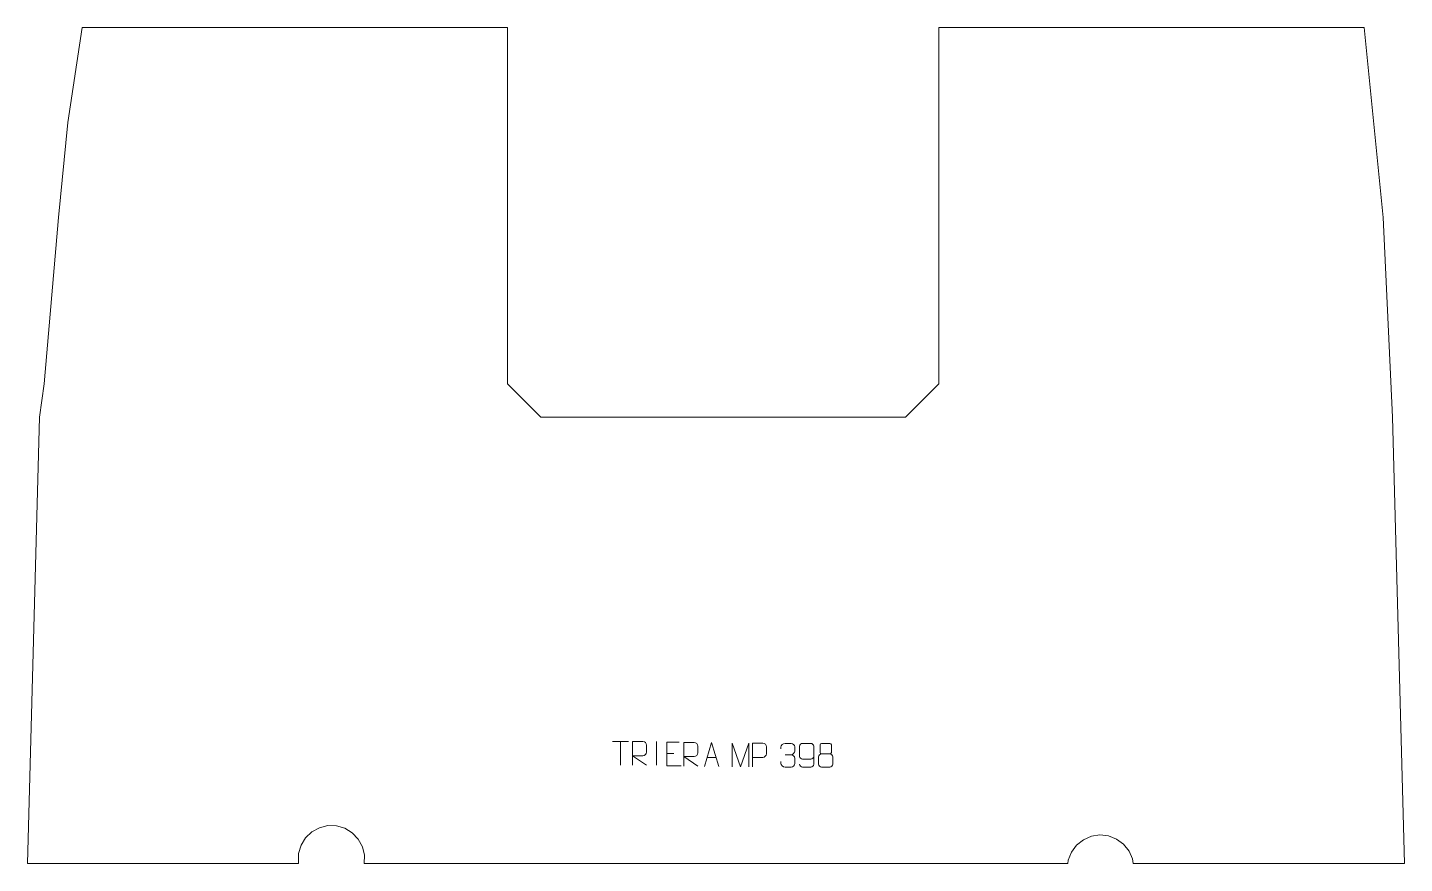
# Model space of a CAD drawing. Header units: millimetres. Extents: x -742 to 708, y 92 to 972.
import ezdxf

# ---------------------------------------------------------------- set-up
doc = ezdxf.new("R2010")
doc.units = ezdxf.units.MM
doc.header["$MEASUREMENT"] = 0
doc.layers.add('layer 1', color=7, linetype='Continuous')

msp = doc.modelspace()

# ---------------------------------------------------------------- linework, layer by layer
at = {"layer": 'layer 1', "color": 242, "lineweight": 9}
msp.add_open_spline([(-448.9473, 119.0936), (-448.9473, 119.0936), (-453.698, 111.2896), (-453.698, 111.2896), (-453.698, 111.2896), (-453.698, 111.2896), (-456.2675, 102.521), (-456.2675, 102.521), (-456.2675, 102.521), (-456.2675, 102.521), (-456.4802, 93.3865), (-456.4802, 93.3865), (-456.4802, 93.3865), (-456.4802, 93.3865), (-456.1783, 92.1475), (-456.1783, 92.1475), (-456.1783, 92.1475), (-456.1783, 92.1475), (-741.6826, 92.1475), (-741.6826, 92.1475), (-741.6826, 92.1475), (-741.6826, 92.1475), (-729.182, 562.1466), (-729.182, 562.1466), (-729.182, 562.1466), (-729.182, 562.1466), (-724.1822, 597.1466), (-724.1822, 597.1466), (-724.1822, 597.1466), (-724.1822, 597.1466), (-709.1821, 772.1465), (-709.1821, 772.1465), (-709.1821, 772.1465), (-709.1821, 772.1465), (-699.1825, 872.1466), (-699.1825, 872.1466), (-699.1825, 872.1466), (-699.1825, 872.1466), (-684.1822, 972.1468), (-684.1822, 972.1468), (-684.1822, 972.1468), (-684.1822, 972.1468), (-236.1827, 972.1468), (-236.1827, 972.1468), (-236.1827, 972.1468), (-236.1827, 972.1468), (-236.1827, 597.1466), (-236.1827, 597.1466), (-236.1827, 597.1466), (-236.1827, 597.1466), (-201.1827, 562.1466), (-201.1827, 562.1466), (-201.1827, 562.1466), (-201.1827, 562.1466), (182.817, 562.1466), (182.817, 562.1466), (182.817, 562.1466), (182.817, 562.1466), (217.817, 597.1466), (217.817, 597.1466), (217.817, 597.1466), (217.817, 597.1466), (217.817, 972.1468), (217.817, 972.1468), (217.817, 972.1468), (217.817, 972.1468), (665.8168, 972.1468), (665.8168, 972.1468), (665.8168, 972.1468), (665.8168, 972.1468), (685.8167, 772.1465), (685.8167, 772.1465), (685.8167, 772.1465), (685.8167, 772.1465), (695.8169, 562.1466), (695.8169, 562.1466), (695.8169, 562.1466), (695.8169, 562.1466), (708.3168, 92.1475), (708.3168, 92.1475), (708.3168, 92.1475), (708.3168, 92.1475), (422.656, 92.1475), (422.656, 92.1475), (422.656, 92.1475), (422.656, 92.1475), (421.9385, 96.8742), (421.9385, 96.8742), (421.9385, 96.8742), (421.9385, 96.8742), (418.275, 105.244), (418.275, 105.244), (418.275, 105.244), (418.275, 105.244), (412.5706, 112.3815), (412.5706, 112.3815), (412.5706, 112.3815), (412.5706, 112.3815), (405.2127, 117.7989), (405.2127, 117.7989), (405.2127, 117.7989), (405.2127, 117.7989), (396.7038, 121.1273), (396.7038, 121.1273), (396.7038, 121.1273), (396.7038, 121.1273), (387.6239, 122.1403), (387.6239, 122.1403), (387.6239, 122.1403), (387.6239, 122.1403), (378.5908, 120.7683), (378.5908, 120.7683), (378.5908, 120.7683), (378.5908, 120.7683), (370.2202, 117.1056), (370.2202, 117.1056), (370.2202, 117.1056), (370.2202, 117.1056), (363.0832, 111.4003), (363.0832, 111.4003), (363.0832, 111.4003), (363.0832, 111.4003), (357.6653, 104.0433), (357.6653, 104.0433), (357.6653, 104.0433), (357.6653, 104.0433), (354.3368, 95.5338), (354.3368, 95.5338), (354.3368, 95.5338), (354.3368, 95.5338), (353.9588, 92.1475), (353.9588, 92.1475), (353.9588, 92.1475), (353.9588, 92.1475), (-387.0891, 92.1475), (-387.0891, 92.1475), (-387.0891, 92.1475), (-387.0891, 92.1475), (-386.8849, 100.9074), (-386.8849, 100.9074), (-386.8849, 100.9074), (-386.8849, 100.9074), (-389.0442, 109.7854), (-389.0442, 109.7854), (-389.0442, 109.7854), (-389.0442, 109.7854), (-393.4273, 117.8023), (-393.4273, 117.8023), (-393.4273, 117.8023), (-393.4273, 117.8023), (-399.7358, 124.4109), (-399.7358, 124.4109), (-399.7358, 124.4109), (-399.7358, 124.4109), (-407.54, 129.1623), (-407.54, 129.1623), (-407.54, 129.1623), (-407.54, 129.1623), (-416.3087, 131.7318), (-416.3087, 131.7318), (-416.3087, 131.7318), (-416.3087, 131.7318), (-425.443, 131.9445), (-425.443, 131.9445), (-425.443, 131.9445), (-425.443, 131.9445), (-434.321, 129.7853), (-434.321, 129.7853), (-434.321, 129.7853), (-434.321, 129.7853), (-442.338, 125.4024), (-442.338, 125.4024), (-442.338, 125.4024), (-442.338, 125.4024), (-448.9473, 119.0936), (-448.9473, 119.0936)], degree=3, knots=[0, 0, 0, 0, 0.022222222, 0.022222222, 0.022222222, 0.022222222, 0.044444444, 0.044444444, 0.044444444, 0.044444444, 0.066666667, 0.066666667, 0.066666667, 0.066666667, 0.088888889, 0.088888889, 0.088888889, 0.088888889, 0.111111111, 0.111111111, 0.111111111, 0.111111111, 0.133333333, 0.133333333, 0.133333333, 0.133333333, 0.155555556, 0.155555556, 0.155555556, 0.155555556, 0.177777778, 0.177777778, 0.177777778, 0.177777778, 0.2, 0.2, 0.2, 0.2, 0.222222222, 0.222222222, 0.222222222, 0.222222222, 0.244444444, 0.244444444, 0.244444444, 0.244444444, 0.266666667, 0.266666667, 0.266666667, 0.266666667, 0.288888889, 0.288888889, 0.288888889, 0.288888889, 0.311111111, 0.311111111, 0.311111111, 0.311111111, 0.333333333, 0.333333333, 0.333333333, 0.333333333, 0.355555556, 0.355555556, 0.355555556, 0.355555556, 0.377777778, 0.377777778, 0.377777778, 0.377777778, 0.4, 0.4, 0.4, 0.4, 0.422222222, 0.422222222, 0.422222222, 0.422222222, 0.444444444, 0.444444444, 0.444444444, 0.444444444, 0.466666667, 0.466666667, 0.466666667, 0.466666667, 0.488888889, 0.488888889, 0.488888889, 0.488888889, 0.511111111, 0.511111111, 0.511111111, 0.511111111, 0.533333333, 0.533333333, 0.533333333, 0.533333333, 0.555555556, 0.555555556, 0.555555556, 0.555555556, 0.577777778, 0.577777778, 0.577777778, 0.577777778, 0.6, 0.6, 0.6, 0.6, 0.622222222, 0.622222222, 0.622222222, 0.622222222, 0.644444444, 0.644444444, 0.644444444, 0.644444444, 0.666666667, 0.666666667, 0.666666667, 0.666666667, 0.688888889, 0.688888889, 0.688888889, 0.688888889, 0.711111111, 0.711111111, 0.711111111, 0.711111111, 0.733333333, 0.733333333, 0.733333333, 0.733333333, 0.755555556, 0.755555556, 0.755555556, 0.755555556, 0.777777778, 0.777777778, 0.777777778, 0.777777778, 0.8, 0.8, 0.8, 0.8, 0.822222222, 0.822222222, 0.822222222, 0.822222222, 0.844444444, 0.844444444, 0.844444444, 0.844444444, 0.866666667, 0.866666667, 0.866666667, 0.866666667, 0.888888889, 0.888888889, 0.888888889, 0.888888889, 0.911111111, 0.911111111, 0.911111111, 0.911111111, 0.933333333, 0.933333333, 0.933333333, 0.933333333, 0.955555556, 0.955555556, 0.955555556, 0.955555556, 1, 1, 1, 1], dxfattribs=at)
at = {"layer": 'layer 1', "color": 250, "lineweight": 9}
for points in [[(-125.673, 220.4539), (-125.673, 220.4539), (-108.6858, 220.4539), (-108.6858, 220.4539)], [(-117.1792, 195.5239), (-117.1792, 195.5239), (-117.1792, 220.4774), (-117.1792, 220.4774)], [(-79.1794, 220.4877), (-79.1794, 220.4877), (-79.1794, 195.5136), (-79.1794, 195.5136)], [(-68.3475, 208.0006), (-68.3475, 208.0006), (-61.1794, 208.0006), (-61.1794, 208.0006)], [(-26.0559, 203.6204), (-26.0559, 203.6204), (-16.5602, 203.6204), (-16.5602, 203.6204)], [(56.1555, 206.6131), (56.1555, 206.6131), (62.3519, 206.6131), (62.3519, 206.6131)]]:
    msp.add_open_spline(points, degree=3, dxfattribs=at)
for points, knots in [([(-104.5115, 195.5239), (-104.5115, 195.5239), (-104.5115, 220.4774), (-104.5115, 220.4774), (-104.5115, 220.4774), (-100.9167, 220.4774), (-97.3212, 220.4774), (-93.726, 220.4774), (-93.726, 220.4774), (-91.4007, 220.4397), (-89.8434, 218.9497), (-89.8475, 216.5833), (-89.8475, 216.5833), (-89.8479, 214.5478), (-89.8479, 211.4884), (-89.8475, 209.4524), (-89.8475, 209.4524), (-89.854, 207.5769), (-91.6663, 205.6351), (-93.6758, 205.616), (-93.6758, 205.616), (-93.6758, 205.616), (-104.5115, 205.616), (-104.5115, 205.616), (-104.5115, 205.616), (-104.5115, 205.616), (-89.8568, 195.5239), (-89.8568, 195.5239)], [0, 0, 0, 0, 0.125, 0.125, 0.125, 0.125, 0.25, 0.25, 0.25, 0.25, 0.375, 0.375, 0.375, 0.375, 0.5, 0.5, 0.5, 0.5, 0.625, 0.625, 0.625, 0.625, 0.75, 0.75, 0.75, 0.75, 1, 1, 1, 1]), ([(-55.4736, 219.8803), (-55.4736, 219.8803), (-68.3475, 219.8803), (-68.3475, 219.8803), (-68.3475, 219.8803), (-68.3475, 219.8803), (-68.3475, 194.9267), (-68.3475, 194.9267), (-68.3475, 194.9267), (-68.3475, 194.9267), (-53.4817, 194.9267), (-53.4817, 194.9267)], [0, 0, 0, 0, 0.25, 0.25, 0.25, 0.25, 0.5, 0.5, 0.5, 0.5, 1, 1, 1, 1]), ([(-50.5114, 194.5239), (-50.5114, 194.5239), (-50.5114, 219.4774), (-50.5114, 219.4774), (-50.5114, 219.4774), (-46.9166, 219.4774), (-43.3211, 219.4774), (-39.7259, 219.4774), (-39.7259, 219.4774), (-37.4006, 219.4397), (-35.8433, 217.9497), (-35.8474, 215.5833), (-35.8474, 215.5833), (-35.8478, 213.5478), (-35.8478, 210.4884), (-35.8474, 208.4524), (-35.8474, 208.4524), (-35.8539, 206.5769), (-37.6662, 204.6351), (-39.6757, 204.616), (-39.6757, 204.616), (-39.6757, 204.616), (-50.5114, 204.616), (-50.5114, 204.616), (-50.5114, 204.616), (-50.5114, 204.616), (-35.8567, 194.5239), (-35.8567, 194.5239)], [0, 0, 0, 0, 0.125, 0.125, 0.125, 0.125, 0.25, 0.25, 0.25, 0.25, 0.375, 0.375, 0.375, 0.375, 0.5, 0.5, 0.5, 0.5, 0.625, 0.625, 0.625, 0.625, 0.75, 0.75, 0.75, 0.75, 1, 1, 1, 1]), ([(-28.7785, 194.371), (-28.7785, 194.371), (-21.4075, 219.3245), (-21.4075, 219.3245), (-21.4075, 219.3245), (-21.4075, 219.3245), (-13.8376, 194.371), (-13.8376, 194.371)], [0, 0, 0, 0, 0.333333333, 0.333333333, 0.333333333, 0.333333333, 1, 1, 1, 1]), ([(0.2505, 193.7014), (0.2505, 193.7014), (0.2505, 218.6593), (0.2505, 218.6593), (0.2505, 218.6593), (0.2505, 218.6593), (9.1756, 193.7014), (9.1756, 193.7014), (9.1756, 193.7014), (9.1756, 193.7014), (17.9355, 218.6588), (17.9355, 218.6588), (17.9355, 218.6588), (17.9355, 218.6588), (17.9355, 193.7014), (17.9355, 193.7014)], [0, 0, 0, 0, 0.2, 0.2, 0.2, 0.2, 0.4, 0.4, 0.4, 0.4, 0.6, 0.6, 0.6, 0.6, 1, 1, 1, 1]), ([(21.7609, 193.7035), (21.7609, 193.7035), (21.7609, 218.6571), (21.7609, 218.6571), (21.7609, 218.6571), (25.3559, 218.6571), (28.9512, 218.6571), (32.5466, 218.6571), (32.5466, 218.6571), (34.8718, 218.6192), (36.4292, 217.1291), (36.425, 214.763), (36.425, 214.763), (36.4246, 212.7273), (36.4246, 209.668), (36.425, 207.632), (36.425, 207.632), (36.4185, 205.7566), (34.6063, 203.8147), (32.5967, 203.7956), (32.5967, 203.7956), (32.5967, 203.7956), (21.7609, 203.7956), (21.7609, 203.7956)], [0, 0, 0, 0, 0.142857143, 0.142857143, 0.142857143, 0.142857143, 0.285714286, 0.285714286, 0.285714286, 0.285714286, 0.428571429, 0.428571429, 0.428571429, 0.428571429, 0.571428571, 0.571428571, 0.571428571, 0.571428571, 0.714285714, 0.714285714, 0.714285714, 0.714285714, 1, 1, 1, 1]), ([(51.4458, 212.8583), (51.4458, 212.8583), (51.4458, 214.7155), (51.4458, 214.7155), (51.4458, 214.7155), (51.4315, 216.4574), (54.096, 218.5755), (56.1551, 218.5528), (56.1551, 218.5528), (58.2192, 218.5528), (60.2832, 218.5528), (62.3469, 218.5528), (62.3469, 218.5528), (64.5414, 218.5616), (66.1397, 216.7148), (66.1841, 214.8027), (66.1841, 214.8027), (66.1837, 213.3676), (66.1837, 211.9325), (66.1841, 210.497), (66.1841, 210.497), (66.1355, 208.8435), (64.5329, 206.6135), (62.3346, 206.6235), (62.3346, 206.6235), (64.5383, 206.6123), (66.1463, 204.8091), (66.2003, 202.7496), (66.2003, 202.7496), (66.1999, 200.9649), (66.1999, 199.1802), (66.2003, 197.3951), (66.2003, 197.3951), (66.2104, 195.3337), (64.1555, 193.5706), (62.3346, 193.5787), (62.3346, 193.5787), (60.2693, 193.579), (58.2041, 193.579), (56.1385, 193.5787), (56.1385, 193.5787), (53.9699, 193.5902), (51.4389, 195.9904), (51.4203, 197.4522), (51.4203, 197.4522), (51.4203, 197.4522), (51.4203, 199.3608), (51.4203, 199.3608)], [0, 0, 0, 0, 0.076923077, 0.076923077, 0.076923077, 0.076923077, 0.153846154, 0.153846154, 0.153846154, 0.153846154, 0.230769231, 0.230769231, 0.230769231, 0.230769231, 0.307692308, 0.307692308, 0.307692308, 0.307692308, 0.384615385, 0.384615385, 0.384615385, 0.384615385, 0.461538462, 0.461538462, 0.461538462, 0.461538462, 0.538461538, 0.538461538, 0.538461538, 0.538461538, 0.615384615, 0.615384615, 0.615384615, 0.615384615, 0.692307692, 0.692307692, 0.692307692, 0.692307692, 0.769230769, 0.769230769, 0.769230769, 0.769230769, 0.846153846, 0.846153846, 0.846153846, 0.846153846, 1, 1, 1, 1]), ([(71.3804, 196.5251), (71.4045, 195.1856), (72.7607, 193.5323), (74.3326, 193.5667), (74.3326, 193.5667), (77.3174, 193.567), (80.3026, 193.567), (83.288, 193.5667), (83.288, 193.5667), (84.5071, 193.5517), (86.2353, 194.9893), (86.2403, 196.5251), (86.2403, 196.5251), (86.24, 202.8855), (86.24, 209.2463), (86.2403, 215.6071), (86.2403, 215.6071), (86.2356, 216.77), (84.5071, 218.5411), (83.288, 218.5655), (83.288, 218.5655), (80.3026, 218.5652), (77.3174, 218.5652), (74.3326, 218.5655), (74.3326, 218.5655), (73.0545, 218.5217), (71.3848, 216.9072), (71.3804, 215.6071), (71.3804, 215.6071), (71.3804, 212.0237), (71.3804, 208.4407), (71.3804, 204.8579), (71.3804, 204.8579), (71.4189, 203.3797), (73.0016, 201.9468), (74.3326, 201.9489), (74.3326, 201.9489), (77.3174, 201.9486), (80.3026, 201.9486), (83.288, 201.9489), (83.288, 201.9489), (84.6175, 201.9439), (86.2605, 203.4511), (86.2188, 204.8797)], [0, 0, 0, 0, 0.083333333, 0.083333333, 0.083333333, 0.083333333, 0.166666667, 0.166666667, 0.166666667, 0.166666667, 0.25, 0.25, 0.25, 0.25, 0.333333333, 0.333333333, 0.333333333, 0.333333333, 0.416666667, 0.416666667, 0.416666667, 0.416666667, 0.5, 0.5, 0.5, 0.5, 0.583333333, 0.583333333, 0.583333333, 0.583333333, 0.666666667, 0.666666667, 0.666666667, 0.666666667, 0.75, 0.75, 0.75, 0.75, 0.833333333, 0.833333333, 0.833333333, 0.833333333, 1, 1, 1, 1]), ([(92.8569, 217.0767), (92.8569, 214.8637), (92.8569, 211.1814), (92.8569, 208.9681), (92.8569, 208.9681), (92.8719, 208.4607), (93.6793, 207.5293), (94.3794, 207.5305), (94.3794, 207.5305), (97.3493, 207.5307), (100.3195, 207.4458), (103.2899, 207.4455), (103.2899, 207.4455), (104.087, 207.4497), (104.8077, 208.24), (104.8051, 208.9607), (104.8051, 208.9607), (104.8048, 211.1767), (104.8048, 214.8614), (104.8051, 217.0767), (104.8051, 217.0767), (104.7866, 217.7875), (104.1752, 218.5479), (103.3413, 218.5405), (103.3413, 218.5405), (100.3242, 218.5402), (97.3073, 218.5402), (94.2907, 218.5405), (94.2907, 218.5405), (93.6643, 218.5481), (92.8402, 217.8371), (92.8569, 217.0767)], [0, 0, 0, 0, 0.111111111, 0.111111111, 0.111111111, 0.111111111, 0.222222222, 0.222222222, 0.222222222, 0.222222222, 0.333333333, 0.333333333, 0.333333333, 0.333333333, 0.444444444, 0.444444444, 0.444444444, 0.444444444, 0.555555556, 0.555555556, 0.555555556, 0.555555556, 0.666666667, 0.666666667, 0.666666667, 0.666666667, 0.777777778, 0.777777778, 0.777777778, 0.777777778, 1, 1, 1, 1]), ([(91.3981, 204.5585), (91.3981, 201.3877), (91.3981, 199.6856), (91.3981, 196.5142), (91.3981, 196.5142), (91.3896, 195.2923), (93.0875, 193.5996), (94.3401, 193.5911), (94.3401, 193.5911), (97.3232, 193.5914), (100.3065, 193.5914), (103.2899, 193.5911), (103.2899, 193.5911), (104.6132, 193.6028), (106.2336, 195.2244), (106.2225, 196.5236), (106.2225, 196.5236), (106.2222, 199.6918), (106.2222, 201.3906), (106.2225, 204.5585), (106.2225, 204.5585), (106.1528, 205.9389), (104.575, 207.5175), (103.2696, 207.5114), (103.2696, 207.5114), (100.293, 207.5111), (97.3164, 207.5111), (94.3401, 207.5114), (94.3401, 207.5114), (93.2606, 207.5178), (91.4143, 205.9389), (91.3981, 204.5585)], [0, 0, 0, 0, 0.111111111, 0.111111111, 0.111111111, 0.111111111, 0.222222222, 0.222222222, 0.222222222, 0.222222222, 0.333333333, 0.333333333, 0.333333333, 0.333333333, 0.444444444, 0.444444444, 0.444444444, 0.444444444, 0.555555556, 0.555555556, 0.555555556, 0.555555556, 0.666666667, 0.666666667, 0.666666667, 0.666666667, 0.777777778, 0.777777778, 0.777777778, 0.777777778, 1, 1, 1, 1])]:
    msp.add_open_spline(points, degree=3, knots=knots, dxfattribs=at)

doc.saveas('drawing.dxf')
